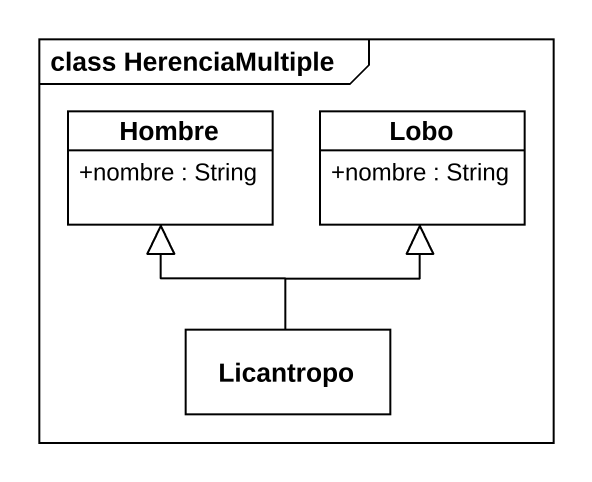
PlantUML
@startuml
mainframe class HerenciaMultiple
hide circle
hide empty members
skinparam classAttributeIconSize 0
class Hombre {
  +nombre : String
}
class Lobo {
  +nombre : String
}
class Licantropo
Licantropo -up-|> Hombre
Licantropo -up-|> Lobo
@enduml
